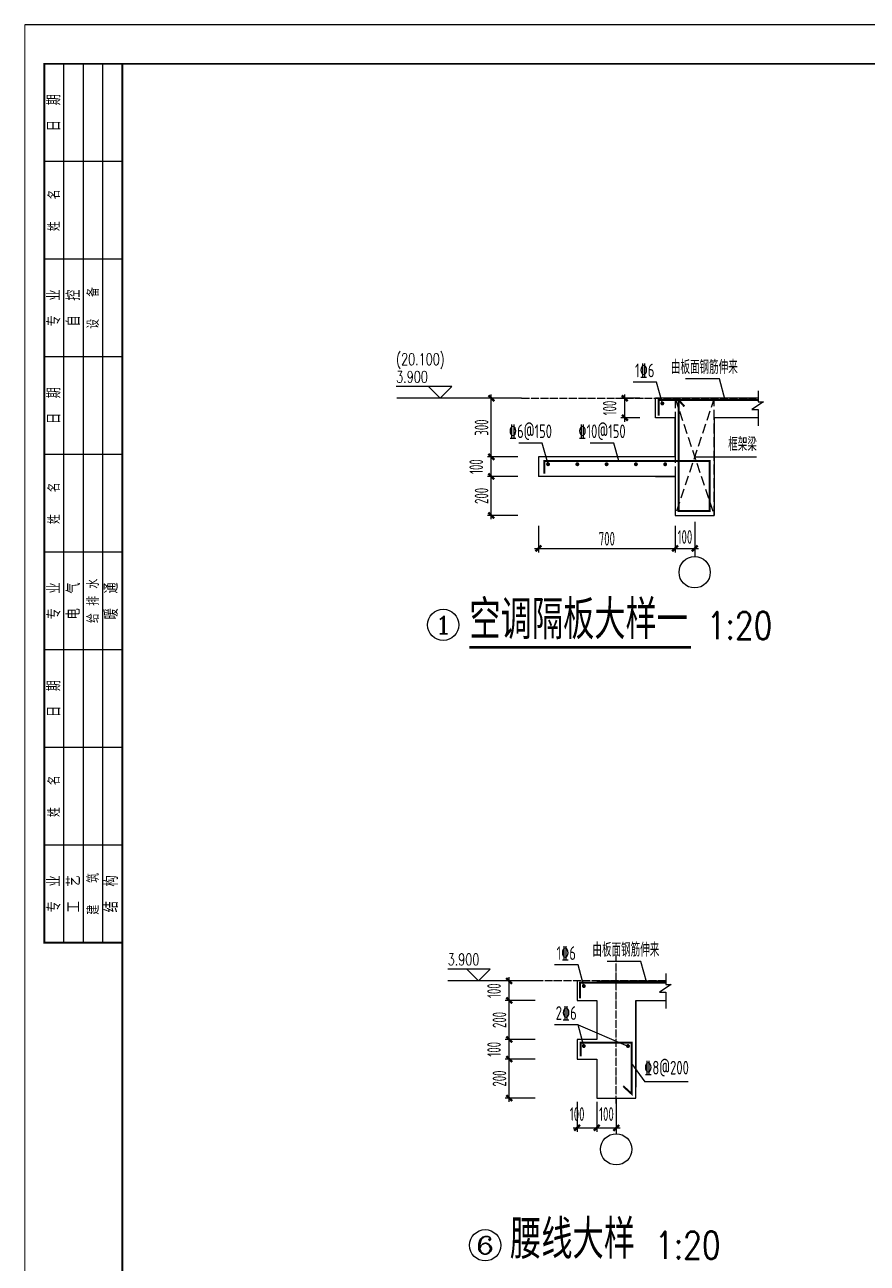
# Model space of a CAD drawing. Extents: x -472319 to -112444, y -516749 to -5704.
# Drawn here: x -311995 to -290422, y -432021 to -400315 of the extents above; entities that cross this region are included whole.
import ezdxf
from ezdxf.enums import TextEntityAlignment as Align

# ---------------------------------------------------------------- set-up
doc = ezdxf.new("R2010")
doc.units = 0
doc.header["$LTSCALE"] = 100
doc.header["$MEASUREMENT"] = 0
for name, pattern in [('CENTER', [2, 1.25, -0.25, 0.25, -0.25]), ('DASH', [0.35, 0.25, -0.1]), ('DOTE', [2.42, 2, -0.2, 0.02, -0.2])]:
    doc.linetypes.add(name, pattern=pattern)
for name, color, linetype in [('AXIS', 3, 'Continuous'), ('AXIS_TEXT', 7, 'Continuous'), ('DIM_ELEV', 3, 'Continuous'), ('DIM_SYMB', 3, 'Continuous'), ('DOTE', 1, 'CENTER'), ('FRAME', 3, 'Continuous'), ('PUB_DIM', 3, 'Continuous'), ('PUB_TEXT', 7, 'Continuous'), ('REIN', 1, 'Continuous'), ('S_HOLE', 253, 'Continuous'), ('TEXT', 7, 'Continuous'), ('填充', 8, 'Continuous'), ('墙体2', 21, 'Continuous')]:
    doc.layers.add(name, color=color, linetype=linetype)
doc.styles.add('_HZTXT', font='txt.shx', dxfattribs={"width": 0.35, "bigfont": 'hztxt.shx'})
doc.styles.add('_TCH_AXIS', font='COMPLEX', dxfattribs={"bigfont": 'GBCBIG'})
doc.styles.add('_TCH_DIM', font='SIMPLEX', dxfattribs={"bigfont": 'GBCBIG'})
doc.styles.add('COMPLEX', font='COMPLEX')
doc.styles.add('dxfs', font='txt.shx', dxfattribs={"width": 0.7, "bigfont": 'dxfs.shx'})
doc.styles.add('HZ', font='tssdeng.shx', dxfattribs={"width": 0.6, "height": 350, "bigfont": 'a.shx'})
doc.styles.add('TSSD_Rein', font='Tssdeng.shx', dxfattribs={"width": 0.7, "bigfont": 'hztxt.shx'})
doc.dimstyles.new('DIMN', dxfattribs={"dimtxt": 350, "dimasz": 150, "dimexe": 100, "dimexo": 100, "dimgap": 75, "dimtad": 1, "dimdec": 0, "dimzin": 0, "dimdsep": 46, "dimtxsty": 'HZ', "dimblk": 'ARCHTICK', "dimcen": 0.09, "dimdle": 100, "dimclrd": 3, "dimclre": 3, "dimclrt": 7, "dimazin": 2, "dimtfac": 1, "dimtdec": 0, "dimtmove": 2, "dimatfit": 3, "dimldrblk": 'ARCHTICK', "dimfxl": 1, "dimtolj": 1, "dimtzin": 0, "dimarcsym": 0})

# ---------------------------------------------------------------- blocks, each defined once
blk = doc.blocks.new('_ArchTick')
at = {"color": 0, "linetype": 'ByBlock', "const_width": 0.4}
blk.add_lwpolyline([(-0.5, -0.5), (0.5, 0.5)], dxfattribs=at)
blk = doc.blocks.new('*D2470')
at = {"layer": 'AXIS', "color": 3, "lineweight": -2, "transparency": 16777216}
for p, q in [((-299372, -409876), (-300148, -409876)), ((-300048, -411476), (-300048, -409776)), ((-299372, -411376), (-300148, -411376))]:
    blk.add_line(p, q, dxfattribs=at)
at = {"layer": 'Defpoints', "color": 0, "transparency": 16777216}
for p in [(-300048, -409876), (-299272, -409876), (-299272, -411376)]:
    blk.add_point(p, dxfattribs=at)
at = {"layer": 'AXIS', "color": 3, "lineweight": -2, "transparency": 16777216, "xscale": 150, "yscale": 150, "zscale": 150}
for p, rotation in [((-300048, -409876), 90), ((-300048, -411376), 270)]:
    blk.add_blockref('_ArchTick', p, dxfattribs=dict(at, rotation=rotation))
at = {"layer": 'AXIS', "color": 7, "transparency": 16777216, "insert": (-300298, -410626), "char_height": 350, "attachment_point": 5, "rotation": 90, "style": 'HZ'}
blk.add_mtext('\\A1;300', dxfattribs=at)
blk = doc.blocks.new('*D2471')
at = {"layer": 'AXIS', "color": 3, "lineweight": -2, "transparency": 16777216}
for p, q in [((-299372, -411376), (-300148, -411376)), ((-300048, -411976), (-300048, -411276)), ((-299372, -411876), (-300148, -411876))]:
    blk.add_line(p, q, dxfattribs=at)
at = {"layer": 'Defpoints', "color": 0, "transparency": 16777216}
for p in [(-300048, -411376), (-299272, -411376), (-299272, -411876)]:
    blk.add_point(p, dxfattribs=at)
at = {"layer": 'AXIS', "color": 3, "lineweight": -2, "transparency": 16777216, "xscale": 150, "yscale": 150, "zscale": 150}
for p, rotation in [((-300048, -411376), 90), ((-300048, -411876), 270)]:
    blk.add_blockref('_ArchTick', p, dxfattribs=dict(at, rotation=rotation))
at = {"layer": 'AXIS', "color": 7, "transparency": 16777216, "insert": (-300435, -411626), "char_height": 350, "attachment_point": 5, "rotation": 90, "style": 'HZ'}
blk.add_mtext('\\A1;100', dxfattribs=at)
blk = doc.blocks.new('*D2472')
at = {"layer": 'AXIS', "color": 3, "lineweight": -2, "transparency": 16777216}
for p, q in [((-296246, -409876), (-296730, -409876)), ((-296630, -410476), (-296630, -409776)), ((-296246, -410376), (-296730, -410376))]:
    blk.add_line(p, q, dxfattribs=at)
at = {"layer": 'Defpoints', "color": 0, "transparency": 16777216}
for p in [(-296630, -409876), (-296146, -409876), (-296146, -410376)]:
    blk.add_point(p, dxfattribs=at)
at = {"layer": 'AXIS', "color": 3, "lineweight": -2, "transparency": 16777216, "xscale": 150, "yscale": 150, "zscale": 150}
for p, rotation in [((-296630, -409876), 90), ((-296630, -410376), 270)]:
    blk.add_blockref('_ArchTick', p, dxfattribs=dict(at, rotation=rotation))
at = {"layer": 'AXIS', "color": 7, "transparency": 16777216, "insert": (-297017, -410126), "char_height": 350, "attachment_point": 5, "rotation": 90, "style": 'HZ'}
blk.add_mtext('\\A1;100', dxfattribs=at)
blk = doc.blocks.new('*D2473')
at = {"layer": 'AXIS', "color": 3, "lineweight": -2, "transparency": 16777216}
for p, q in [((-295340, -413140), (-295340, -413822)), ((-294840, -413140), (-294840, -413822)), ((-295440, -413722), (-294740, -413722))]:
    blk.add_line(p, q, dxfattribs=at)
at = {"layer": 'Defpoints', "color": 0, "transparency": 16777216}
for p in [(-295340, -413040), (-294840, -413040), (-294840, -413722)]:
    blk.add_point(p, dxfattribs=at)
at = {"layer": 'AXIS', "color": 3, "lineweight": -2, "transparency": 16777216, "xscale": 150, "yscale": 150, "zscale": 150, "rotation": 180}
blk.add_blockref('_ArchTick', (-295340, -413722), dxfattribs=at)
at = {"layer": 'AXIS', "color": 3, "lineweight": -2, "transparency": 16777216, "xscale": 150, "yscale": 150, "zscale": 150}
blk.add_blockref('_ArchTick', (-294840, -413722), dxfattribs=at)
at = {"layer": 'AXIS', "color": 7, "transparency": 16777216, "insert": (-295090, -413427), "char_height": 350, "attachment_point": 5, "style": 'HZ'}
blk.add_mtext('\\A1;100', dxfattribs=at)
blk = doc.blocks.new('*D2474')
at = {"layer": 'AXIS', "color": 3, "lineweight": -2, "transparency": 16777216}
for p, q in [((-298840, -413140), (-298840, -413822)), ((-295340, -413140), (-295340, -413822)), ((-298940, -413722), (-295240, -413722))]:
    blk.add_line(p, q, dxfattribs=at)
at = {"layer": 'Defpoints', "color": 0, "transparency": 16777216}
for p in [(-298840, -413040), (-295340, -413040), (-295340, -413722)]:
    blk.add_point(p, dxfattribs=at)
at = {"layer": 'AXIS', "color": 3, "lineweight": -2, "transparency": 16777216, "xscale": 150, "yscale": 150, "zscale": 150, "rotation": 180}
blk.add_blockref('_ArchTick', (-298840, -413722), dxfattribs=at)
at = {"layer": 'AXIS', "color": 3, "lineweight": -2, "transparency": 16777216, "xscale": 150, "yscale": 150, "zscale": 150}
blk.add_blockref('_ArchTick', (-295340, -413722), dxfattribs=at)
at = {"layer": 'AXIS', "color": 7, "transparency": 16777216, "insert": (-297090, -413472), "char_height": 350, "attachment_point": 5, "style": 'HZ'}
blk.add_mtext('\\A1;700', dxfattribs=at)
blk = doc.blocks.new('_AXISO')
blk.add_circle((0, 0), 0.5)
at = {"layer": 'AXIS_TEXT', "style": 'COMPLEX', "width": 1.041667}
blk.add_attdef('A', text='', height=0.56, dxfattribs=at).set_placement((-0.25, -0.28), (0.25, -0.28), align=Align.FIT)
blk = doc.blocks.new('*D2475')
at = {"layer": 'AXIS', "color": 3, "lineweight": -2, "transparency": 16777216}
for p, q in [((-300048, -412976), (-300048, -411776)), ((-299372, -411876), (-300148, -411876)), ((-299372, -412876), (-300148, -412876))]:
    blk.add_line(p, q, dxfattribs=at)
at = {"layer": 'Defpoints', "color": 0, "transparency": 16777216}
for p in [(-300048, -411876), (-299272, -411876), (-299272, -412876)]:
    blk.add_point(p, dxfattribs=at)
at = {"layer": 'AXIS', "color": 3, "lineweight": -2, "transparency": 16777216, "xscale": 150, "yscale": 150, "zscale": 150}
for p, rotation in [((-300048, -411876), 90), ((-300048, -412876), 270)]:
    blk.add_blockref('_ArchTick', p, dxfattribs=dict(at, rotation=rotation))
at = {"layer": 'AXIS', "color": 7, "transparency": 16777216, "insert": (-300298, -412376), "char_height": 350, "attachment_point": 5, "rotation": 90, "style": 'HZ'}
blk.add_mtext('\\A1;200', dxfattribs=at)
blk = doc.blocks.new('*D2499')
at = {"layer": 'AXIS', "color": 3, "lineweight": -2, "transparency": 16777216}
for p, q in [((-298927, -424793), (-299690, -424793)), ((-299590, -425393), (-299590, -424693)), ((-298927, -425293), (-299690, -425293))]:
    blk.add_line(p, q, dxfattribs=at)
at = {"layer": 'Defpoints', "color": 0, "transparency": 16777216}
for p in [(-299590, -424793), (-298827, -424793), (-298827, -425293)]:
    blk.add_point(p, dxfattribs=at)
at = {"layer": 'AXIS', "color": 3, "lineweight": -2, "transparency": 16777216, "xscale": 150, "yscale": 150, "zscale": 150}
for p, rotation in [((-299590, -424793), 90), ((-299590, -425293), 270)]:
    blk.add_blockref('_ArchTick', p, dxfattribs=dict(at, rotation=rotation))
at = {"layer": 'AXIS', "color": 7, "transparency": 16777216, "insert": (-299978, -425043), "char_height": 350, "attachment_point": 5, "rotation": 90, "style": 'HZ'}
blk.add_mtext('\\A1;100', dxfattribs=at)
blk = doc.blocks.new('*D2500')
at = {"layer": 'AXIS', "color": 3, "lineweight": -2, "transparency": 16777216}
for p, q in [((-298927, -425293), (-299690, -425293)), ((-299590, -426393), (-299590, -425193)), ((-298927, -426293), (-299690, -426293))]:
    blk.add_line(p, q, dxfattribs=at)
at = {"layer": 'Defpoints', "color": 0, "transparency": 16777216}
for p in [(-299590, -425293), (-298827, -425293), (-298827, -426293)]:
    blk.add_point(p, dxfattribs=at)
at = {"layer": 'AXIS', "color": 3, "lineweight": -2, "transparency": 16777216, "xscale": 150, "yscale": 150, "zscale": 150}
for p, rotation in [((-299590, -425293), 90), ((-299590, -426293), 270)]:
    blk.add_blockref('_ArchTick', p, dxfattribs=dict(at, rotation=rotation))
at = {"layer": 'AXIS', "color": 7, "transparency": 16777216, "insert": (-299840, -425793), "char_height": 350, "attachment_point": 5, "rotation": 90, "style": 'HZ'}
blk.add_mtext('\\A1;200', dxfattribs=at)
blk = doc.blocks.new('*D2501')
at = {"layer": 'AXIS', "color": 3, "lineweight": -2, "transparency": 16777216}
for p, q in [((-298927, -426293), (-299690, -426293)), ((-299590, -426893), (-299590, -426193)), ((-298927, -426793), (-299690, -426793))]:
    blk.add_line(p, q, dxfattribs=at)
at = {"layer": 'Defpoints', "color": 0, "transparency": 16777216}
for p in [(-299590, -426293), (-298827, -426293), (-298827, -426793)]:
    blk.add_point(p, dxfattribs=at)
at = {"layer": 'AXIS', "color": 3, "lineweight": -2, "transparency": 16777216, "xscale": 150, "yscale": 150, "zscale": 150}
for p, rotation in [((-299590, -426293), 90), ((-299590, -426793), 270)]:
    blk.add_blockref('_ArchTick', p, dxfattribs=dict(at, rotation=rotation))
at = {"layer": 'AXIS', "color": 7, "transparency": 16777216, "insert": (-299978, -426543), "char_height": 350, "attachment_point": 5, "rotation": 90, "style": 'HZ'}
blk.add_mtext('\\A1;100', dxfattribs=at)
blk = doc.blocks.new('*D2502')
at = {"layer": 'AXIS', "color": 3, "lineweight": -2, "transparency": 16777216}
for p, q in [((-297350, -427887), (-297350, -428654)), ((-296850, -427887), (-296850, -428654)), ((-297450, -428554), (-296750, -428554))]:
    blk.add_line(p, q, dxfattribs=at)
at = {"layer": 'Defpoints', "color": 0, "transparency": 16777216}
for p in [(-297350, -427787), (-296850, -427787), (-296850, -428554)]:
    blk.add_point(p, dxfattribs=at)
at = {"layer": 'AXIS', "color": 3, "lineweight": -2, "transparency": 16777216, "xscale": 150, "yscale": 150, "zscale": 150, "rotation": 180}
blk.add_blockref('_ArchTick', (-297350, -428554), dxfattribs=at)
at = {"layer": 'AXIS', "color": 3, "lineweight": -2, "transparency": 16777216, "xscale": 150, "yscale": 150, "zscale": 150}
blk.add_blockref('_ArchTick', (-296850, -428554), dxfattribs=at)
at = {"layer": 'AXIS', "color": 7, "transparency": 16777216, "insert": (-297100, -428202), "char_height": 350, "attachment_point": 5, "style": 'HZ'}
blk.add_mtext('\\A1;100', dxfattribs=at)
blk = doc.blocks.new('*D2503')
at = {"layer": 'AXIS', "color": 3, "lineweight": -2, "transparency": 16777216}
for p, q in [((-299590, -427893), (-299590, -426693)), ((-298927, -426793), (-299690, -426793)), ((-298927, -427793), (-299690, -427793))]:
    blk.add_line(p, q, dxfattribs=at)
at = {"layer": 'Defpoints', "color": 0, "transparency": 16777216}
for p in [(-299590, -426793), (-298827, -426793), (-298827, -427793)]:
    blk.add_point(p, dxfattribs=at)
at = {"layer": 'AXIS', "color": 3, "lineweight": -2, "transparency": 16777216, "xscale": 150, "yscale": 150, "zscale": 150}
for p, rotation in [((-299590, -426793), 90), ((-299590, -427793), 270)]:
    blk.add_blockref('_ArchTick', p, dxfattribs=dict(at, rotation=rotation))
at = {"layer": 'AXIS', "color": 7, "transparency": 16777216, "insert": (-299840, -427293), "char_height": 350, "attachment_point": 5, "rotation": 90, "style": 'HZ'}
blk.add_mtext('\\A1;200', dxfattribs=at)
blk = doc.blocks.new('*D2504')
at = {"layer": 'AXIS', "color": 3, "lineweight": -2, "transparency": 16777216}
for p, q in [((-297850, -427887), (-297850, -428654)), ((-297350, -427887), (-297350, -428654)), ((-297950, -428554), (-297250, -428554))]:
    blk.add_line(p, q, dxfattribs=at)
at = {"layer": 'Defpoints', "color": 0, "transparency": 16777216}
for p in [(-297850, -427787), (-297350, -427787), (-297350, -428554)]:
    blk.add_point(p, dxfattribs=at)
at = {"layer": 'AXIS', "color": 3, "lineweight": -2, "transparency": 16777216, "xscale": 150, "yscale": 150, "zscale": 150, "rotation": 180}
blk.add_blockref('_ArchTick', (-297850, -428554), dxfattribs=at)
at = {"layer": 'AXIS', "color": 3, "lineweight": -2, "transparency": 16777216, "xscale": 150, "yscale": 150, "zscale": 150}
blk.add_blockref('_ArchTick', (-297350, -428554), dxfattribs=at)
at = {"layer": 'AXIS', "color": 7, "transparency": 16777216, "insert": (-297850, -428202), "char_height": 350, "attachment_point": 5, "style": 'HZ'}
blk.add_mtext('\\A1;100', dxfattribs=at)
blk = doc.blocks.new('A$C20674F94')
at = {"layer": 'FRAME', "lineweight": 18}
blk.add_line((0, 59400), (0, 0), dxfattribs=at)
at = {"layer": 'FRAME'}
for p, q in [((84100, 59400), (0, 59400)), ((2500, 58400), (2500, 1000)), ((83100, 58400), (2500, 58400))]:
    blk.add_line(p, q, dxfattribs=at)
at = {"layer": 'FRAME', "const_width": 50}
for points in [[(2500, 58400), (500, 58400), (500, 35900), (2500, 35900)], [(2500, 58400), (83100, 58400), (83100, 1000), (2500, 1000), (2500, 58400)]]:
    blk.add_lwpolyline(points, dxfattribs=at)
at = {"layer": 'FRAME'}
for points in [[(1000, 35900), (1000, 58400)], [(1500, 35900), (1500, 58400)], [(2000, 35900), (2000, 58400)], [(2500, 55900), (500, 55900)], [(2500, 53400), (500, 53400)], [(2500, 50900), (500, 50900)], [(2500, 48400), (500, 48400)], [(2500, 45900), (500, 45900)], [(2500, 43400), (500, 43400)], [(2500, 40900), (500, 40900)], [(2500, 38400), (500, 38400)]]:
    blk.add_lwpolyline(points, dxfattribs=at)
at = {"layer": 'FRAME', "char_height": 300, "attachment_point": 5, "rotation": 90, "style": 'dxfs'}
for s, insert, width in [('{\\f宋体|b0|i0|c134|p2;日\\Ftxt.shx,dxfs.shx|c134;  \\f宋体|b0|i0|c134|p2;期}', (750, 57150), 1132.5), ('姓   名', (750, 54650), 1185), ('{\\f宋体|b0|i0|c134|p2;专\\Ftxt.shx,dxfs.shx|c134;  \\f宋体|b0|i0|c134|p2;业}', (750, 52150), 1203.38), ('{\\f宋体|b0|i0|c134|p2;自\\Ftxt.shx,dxfs.shx|c134;  \\f宋体|b0|i0|c134|p2;控}', (1250, 52150), 1148.25), ('设   备', (1750, 52150), 1227), ('{\\f宋体|b0|i0|c134|p2;日\\Ftxt.shx,dxfs.shx|c134;  \\f宋体|b0|i0|c134|p2;期}', (750, 49650), 1132.5), ('姓   名', (750, 47150), 1185), ('{\\f宋体|b0|i0|c134|p2;专\\Ftxt.shx,dxfs.shx|c134;  \\f宋体|b0|i0|c134|p2;业}', (750, 44650), 1203.38), ('{\\f宋体|b0|i0|c134|p2;电\\Ftxt.shx,dxfs.shx|c134;  \\f宋体|b0|i0|c134|p2;气}', (1250, 44650), 1182.38), ('给 排 水', (1750, 44650), 1352.62), ('{\\f宋体|b0|i0|c134|p2;暖\\Ftxt.shx,dxfs.shx|c134;  \\f宋体|b0|i0|c134|p2;通}', (2220, 44650), 1200.75), ('{\\f宋体|b0|i0|c134|p2;日\\Ftxt.shx,dxfs.shx|c134;  \\f宋体|b0|i0|c134|p2;期}', (750, 42150), 1132.5), ('姓   名', (750, 39650), 1185), ('{\\f宋体|b0|i0|c134|p2;专\\Ftxt.shx,dxfs.shx|c134;  \\f宋体|b0|i0|c134|p2;业}', (750, 37150), 1203.38), ('{\\f宋体|b0|i0|c134|p2;工\\Ftxt.shx,dxfs.shx|c134;  \\f宋体|b0|i0|c134|p2;艺}', (1250, 37150), 1177.12), ('建   筑', (1750, 37150), 1206), ('{\\f宋体|b0|i0|c134|p2;结\\Ftxt.shx,dxfs.shx|c134;  \\f宋体|b0|i0|c134|p2;构\\P}', (2220, 37150), 1192.88)]:
    blk.add_mtext(s, dxfattribs=dict(at, insert=insert, width=width))

msp = doc.modelspace()

# ---------------------------------------------------------------- linework, layer by layer
at = {"layer": 'AXIS'}
for p, q in [((-294840.423, -413040.474), (-294840.423, -413931.621)), ((-296850.018, -427787.46), (-296850.018, -428704.581))]:
    msp.add_line(p, q, dxfattribs=at)
at = {"layer": 'DIM_ELEV', "color": 0}
for p, q in [((-301055.599, -409576.176), (-302484.43, -409576.176)), ((-301355.599, -409876.176), (-301655.599, -409576.176)), ((-301355.599, -409876.176), (-301055.599, -409576.176))]:
    msp.add_line(p, q, dxfattribs=at)
at = {"layer": 'DIM_ELEV'}
for p, q in [((-300073.633, -424493), (-301165.045, -424493)), ((-300373.633, -424793), (-300673.633, -424493)), ((-300373.633, -424793), (-300073.633, -424493)), ((-298827.412, -424793), (-301165.045, -424793))]:
    msp.add_line(p, q, dxfattribs=at)
at = {"layer": 'DIM_SYMB', "const_width": 70}
msp.add_lwpolyline([(-300611.243, -416251.054), (-294930.929, -416251.054)], dxfattribs=at)
at = {"layer": 'DOTE', "linetype": 'DOTE'}
for p, q in [((-299271.546, -409876.176), (-293213.014, -409876.176)), ((-296850.018, -427931.96), (-296850.018, -424163.842)), ((-295577.904, -424793), (-298827.412, -424793))]:
    msp.add_line(p, q, dxfattribs=at)
at = {"layer": 'PUB_DIM'}
msp.add_line((-299271.546, -409876.176), (-302465.853, -409876.176), dxfattribs=at)
at = {"layer": 'REIN', "const_width": 50}
for points in [[(-298691, -411803), (-298691, -411480.5), (-294456, -411480.5), (-294456, -412762.5), (-295249.5, -412762.5), (-295249.5, -409923), (-295103.5, -410087)], [(-293213.014, -409923), (-295764, -409923), (-295764, -410321.5)], [(-295577.904, -424839.824), (-297773.595, -424839.824), (-297773.595, -425238.324)], [(-297762.5, -426728), (-297762.5, -426375), (-296456, -426375), (-296456, -427683.5), (-296671.5, -427487.5)]]:
    msp.add_lwpolyline(points, dxfattribs=at)
for points in [[(-295693.5, -410008.5, 1), (-295643.5, -410008.5, 1)], [(-298620.5, -411566, 1), (-298570.5, -411566, 1)], [(-297870.5, -411566, 1), (-297820.5, -411566, 1)], [(-297120.5, -411566, 1), (-297070.5, -411566, 1)], [(-296370.5, -411566, 1), (-296320.5, -411566, 1)], [(-295620.5, -411566, 1), (-295570.5, -411566, 1)], [(-297703.095, -424925.324, 1), (-297653.095, -424925.324, 1)], [(-297703.095, -426460.5, 1), (-297653.095, -426460.5, 1)], [(-296574.095, -426460.5, 1), (-296524.095, -426460.5, 1)]]:
    msp.add_lwpolyline(points, format="xyb", close=True, dxfattribs=at)
at = {"layer": 'S_HOLE', "color": 7}
for p, q in [((-295668.5, -410008.5), (-295817, -409465)), ((-294059, -409923), (-294207.5, -409379.5)), ((-293213.014, -409689), (-293213.014, -409971)), ((-293078, -409971), (-293376.5, -410161)), ((-293376.5, -410161), (-293213.014, -410161)), ((-293213.014, -409971), (-293078, -409971)), ((-293213.014, -410161), (-293213.014, -410586.5)), ((-298595.5, -411566), (-298744, -411022.5)), ((-296786.361, -411480.5), (-296911.5, -411022.5)), ((-294840.423, -411376.176), (-293260.5, -411376.176)), ((-297678.095, -424925.324), (-297826.595, -424381.824)), ((-296068.595, -424839.824), (-296217.095, -424296.324)), ((-295577.904, -424605.824), (-295577.904, -424887.824)), ((-295442.889, -424887.824), (-295741.389, -425077.824)), ((-295741.389, -425077.824), (-295577.904, -425077.824)), ((-295577.904, -424887.824), (-295442.889, -424887.824)), ((-295577.904, -425077.824), (-295577.904, -425503.324)), ((-297678.095, -426460.5), (-297826.595, -425917)), ((-297826.595, -425917), (-296549.095, -426460.5)), ((-296456, -426910), (-296120.94, -427380.5)), ((-297350.018, -427793), (-296350.018, -427793))]:
    msp.add_line(p, q, dxfattribs=at)
at = {"layer": 'TEXT'}
for p, q in [((-295817, -409465), (-296418.739, -409465)), ((-294207.5, -409379.5), (-295074.239, -409379.5)), ((-298744, -411022.5), (-299345.739, -411022.5)), ((-296911.5, -411022.5), (-297513.239, -411022.5)), ((-297826.595, -424381.824), (-298428.334, -424381.824)), ((-296217.095, -424296.324), (-297083.834, -424296.324)), ((-297826.595, -425917), (-298428.334, -425917)), ((-295005, -427380.5), (-296120.94, -427380.5))]:
    msp.add_line(p, q, dxfattribs=at)
at = {"layer": '墙体2'}
for p, q in [((-294340.423, -409876.176), (-295840.423, -409876.176)), ((-295840.423, -410376.176), (-295840.423, -409876.176)), ((-293213.014, -409876.176), (-294340.423, -409876.176)), ((-295340.423, -410376.176), (-295840.423, -410376.176)), ((-295340.423, -410376.176), (-295340.423, -411376.176)), ((-295340.423, -410376.176), (-295340.423, -411376.176)), ((-295340.423, -410376.176), (-295340.423, -411376.176)), ((-295340.423, -411376.176), (-295340.423, -410376.176)), ((-295340.423, -410376.176), (-295340.423, -411376.176)), ((-295340.423, -411376.176), (-295340.423, -410376.176)), ((-294340.423, -410376.176), (-294340.423, -412876.176)), ((-293213.014, -410376.176), (-294340.423, -410376.176)), ((-298840.423, -411376.176), (-298840.423, -411876.176)), ((-295340.423, -411376.176), (-298840.423, -411376.176)), ((-295340.423, -411376.176), (-295840.423, -411376.176)), ((-295340.423, -411876.176), (-298840.423, -411876.176)), ((-295840.423, -411876.176), (-295340.423, -411876.176)), ((-295340.423, -411876.176), (-295340.423, -412876.176)), ((-295340.423, -412876.176), (-294340.423, -412876.176)), ((-297850.018, -424793), (-297850.018, -425293)), ((-297350.018, -424793), (-295577.904, -424793)), ((-297850.018, -425293), (-297350.018, -425293)), ((-297350.018, -425293), (-297350.018, -426293)), ((-297350.018, -425293), (-297350.018, -426293)), ((-297350.018, -425293), (-297350.018, -426293)), ((-296350.018, -425293), (-296350.018, -427509.96)), ((-296350.018, -427793), (-296350.018, -425293)), ((-296350.018, -425293), (-295577.904, -425293)), ((-297350.018, -426293), (-297850.018, -426293)), ((-297850.018, -426293), (-297850.018, -426793)), ((-297850.018, -426793), (-297350.018, -426793)), ((-297350.018, -426793), (-297350.018, -427509.96)), ((-297350.018, -426793), (-297350.018, -427793))]:
    msp.add_line(p, q, dxfattribs=at)
at = {"layer": '墙体2', "linetype": 'DASH', "ltscale": 10}
for p, q in [((-294340.423, -409876.176), (-295340.423, -412876.176)), ((-295340.423, -409876.176), (-294340.423, -412876.176))]:
    msp.add_line(p, q, dxfattribs=at)
msp.add_lwpolyline([(-295340.423, -412876.176), (-294340.423, -412876.176), (-294340.423, -409876.176), (-295340.423, -409876.176)], close=True, dxfattribs=at)

# ---------------------------------------------------------------- block references
at = {"layer": 'AXIS', "xscale": 800, "yscale": 800, "zscale": 800}
for p in [(-294840.423, -414331.621), (-296850.018, -429104.581)]:
    msp.add_blockref('_AXISO', p, dxfattribs=at)
at = {"layer": 'AXIS'}
ref = msp.add_blockref('_AXISO', (-301279.829, -415678.5), dxfattribs=dict(at, xscale=800, yscale=800, zscale=800))
ref.add_attrib('A', '1', dxfattribs={"layer": 'AXIS_TEXT', "height": 452.548, "style": '_TCH_AXIS', "width": 2.333333}).set_placement((-301506.103, -415904.774), (-301053.554, -415904.774), align=Align.FIT)
ref = msp.add_blockref('_AXISO', (-300205.585, -431561.54), dxfattribs=dict(at, xscale=800, yscale=800, zscale=800))
ref.add_attrib('A', '6', dxfattribs={"layer": 'AXIS_TEXT', "height": 452.548, "style": '_TCH_AXIS', "width": 1.5}).set_placement((-300431.859, -431787.814), (-299979.311, -431787.814), align=Align.FIT)
at = {"layer": '填充'}
msp.add_blockref('A$C20674F94', (-311995, -459714.5), dxfattribs=at)

# ---------------------------------------------------------------- texts
at = {"layer": 'PUB_TEXT', "color": 0, "style": '_TCH_DIM', "width": 0.705882}
for s, p in [('(20.100)', (-302484.43, -409026.176)), ('3.900', (-302484.43, -409476.176))]:
    msp.add_text(s, height=297.5, dxfattribs=at).set_placement(p)
at = {"layer": 'PUB_TEXT'}
for s, height, style, width, p in [('空调隔板大样一', 1000, '_HZTXT', 0.8, (-300611.243, -416044.878)), ('1:20', 700, '_HZTXT', 0.8, (-294530.929, -416044.878)), ('3.900', 297.5, '_TCH_DIM', 0.705882, (-301165.045, -424393)), ('腰线大样', 1000, '_HZTXT', 0.8, (-299567.929, -431908.986)), ('1:20', 700, '_HZTXT', 0.8, (-295856.118, -431908.986))]:
    msp.add_text(s, height=height, dxfattribs=dict(at, style=style, width=width)).set_placement(p)
at = {"layer": 'TEXT', "style": 'TSSD_Rein', "width": 0.7}
for s, p in [('1%%1326', (-296119.492, -409443.708)), ('由板面钢筋伸来', (-294592.992, -409358.208)), ('%%1326@150', (-299046.492, -411001.208)), ('框架梁', (-293613.992, -411331.708)), ('1%%1326', (-298129.087, -424360.532)), ('由板面钢筋伸来', (-296602.587, -424275.032)), ('2%%1326', (-298129.087, -425895.708)), ('%%1328@200', (-295561.992, -427294.208))]:
    msp.add_text(s, height=350, dxfattribs=at).set_placement(p, align=Align.BOTTOM_CENTER)
at = {"layer": 'TEXT', "color": 4, "style": 'TSSD_Rein', "width": 0.7}
msp.add_text('%%13210@150', height=350, dxfattribs=at).set_placement((-297213.992, -411001.208), align=Align.BOTTOM_CENTER)

# ---------------------------------------------------------------- dimensions: what is measured, and where the dimension line sits
at = {"layer": 'AXIS'}
for p1, p2, distance, picture, middle in [((-299271.546, -411376.176), (-299271.546, -409876.176), 776.201, '*D2470', (-300297.747, -410626.176)), ((-296145.583, -410376.176), (-296145.583, -409876.176), 483.931, '*D2472', (-297017.014, -410126.176)), ((-299271.546, -411876.176), (-299271.546, -411376.176), 776.201, '*D2471', (-300435.247, -411626.176)), ((-299271.546, -412876.176), (-299271.546, -411876.176), 776.201, '*D2475', (-300297.747, -412376.176)), ((-298840.423, -413040.474), (-295340.423, -413040.474), -681.685, '*D2474', (-297090.423, -413472.159)), ((-298827.412, -425293), (-298827.412, -424793), 762.875, '*D2499', (-299977.788, -425043)), ((-298827.412, -426293), (-298827.412, -425293), 762.875, '*D2500', (-299840.288, -425793)), ((-298827.412, -426793), (-298827.412, -426293), 762.875, '*D2501', (-299977.788, -426543)), ((-298827.412, -427793), (-298827.412, -426793), 762.875, '*D2503', (-299840.288, -427293))]:
    dim = msp.add_aligned_dim(p1=p1, p2=p2, distance=distance, dimstyle='DIMN', override={"dimlfac": 0.2}, dxfattribs=at)
    dim.commit()
    dim.dimension.update_dxf_attribs({"geometry": picture, "text_midpoint": middle})
for base, p1, p2, picture, middle in [((-294840.423, -413722.159), (-295340.423, -413040.474), (-294840.423, -413040.474), '*D2473', (-295090.423, -413427)), ((-297350.018, -428554.065), (-297850.018, -427787.46), (-297350.018, -427787.46), '*D2504', (-297850.018, -428202.065)), ((-296850.018, -428554.065), (-297350.018, -427787.46), (-296850.018, -427787.46), '*D2502', (-297100.018, -428202.065))]:
    dim = msp.add_linear_dim(base=base, p1=p1, p2=p2, angle=0, dimstyle='DIMN', override={"dimlfac": 0.2}, dxfattribs=at)
    dim.commit()
    dim.dimension.update_dxf_attribs({"geometry": picture, "text_midpoint": middle, "dimtype": 161})

doc.saveas('drawing.dxf')
